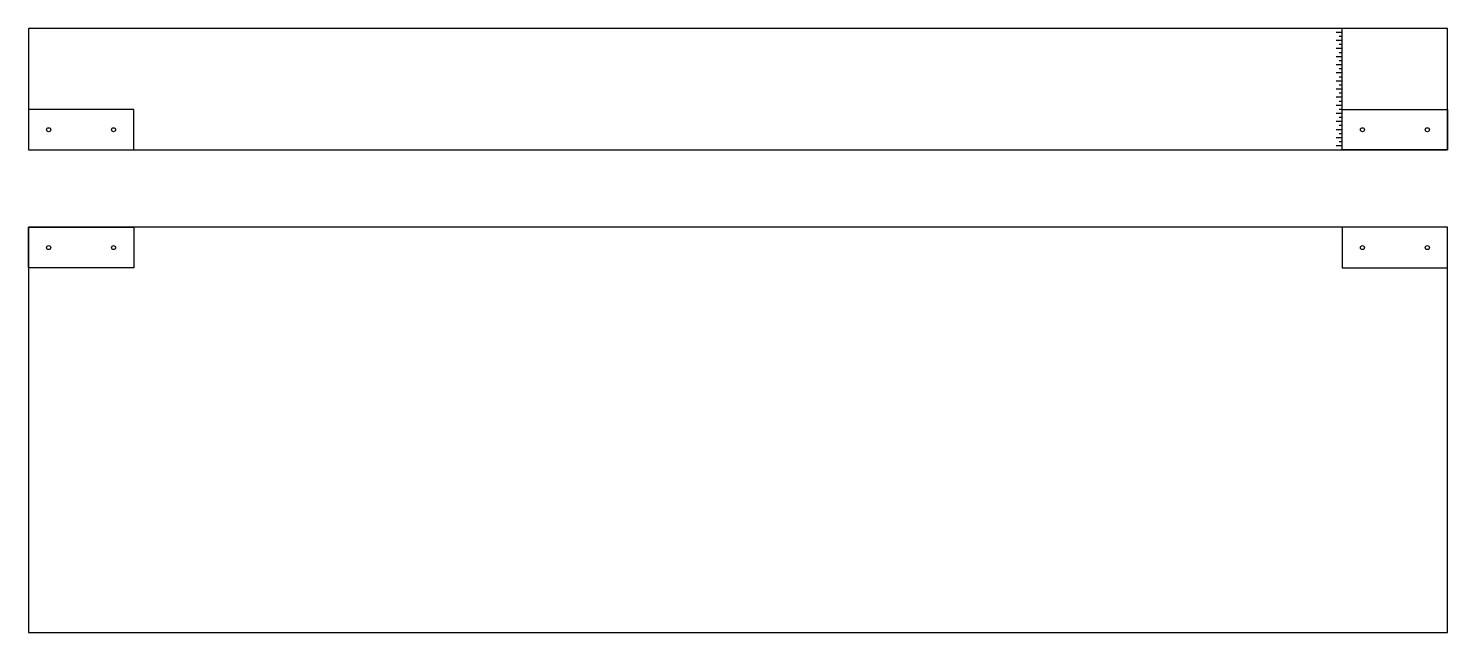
# Model space of a CAD drawing. Header units: centimetres. Extents: x 0 to 35, y 0 to 14.9.
import ezdxf

# ---------------------------------------------------------------- set-up
doc = ezdxf.new("R2010")
doc.units = ezdxf.units.CM
doc.layers.get('0').update_dxf_attribs({"linetype": 'CONTINUOUS'})

msp = doc.modelspace()

# ---------------------------------------------------------------- linework, layer by layer
for p, q in [((35, 14.908), (0, 14.908)), ((0, 14.908), (0, 11.908)), ((32.4, 14.808), (32.25, 14.808)), ((32.4, 14.908), (32.324, 14.908)), ((32.4, 14.708), (32.324, 14.708)), ((32.4, 12.908), (32.4, 14.908)), ((35, 11.908), (35, 14.908)), ((32.4, 14.608), (32.25, 14.608)), ((32.4, 14.408), (32.25, 14.408)), ((32.4, 14.508), (32.324, 14.508)), ((32.4, 14.208), (32.25, 14.208)), ((32.4, 14.008), (32.25, 14.008)), ((32.4, 14.308), (32.324, 14.308)), ((32.4, 14.108), (32.324, 14.108)), ((32.4, 13.808), (32.25, 13.808)), ((32.4, 13.908), (32.324, 13.908)), ((32.4, 13.708), (32.324, 13.708)), ((32.4, 13.608), (32.25, 13.608)), ((32.4, 13.408), (32.25, 13.408)), ((32.4, 13.508), (32.324, 13.508)), ((32.4, 13.308), (32.324, 13.308)), ((32.4, 13.208), (32.25, 13.208)), ((32.4, 13.008), (32.25, 13.008)), ((32.4, 13.108), (32.324, 13.108)), ((2.6, 12.908), (0, 12.908)), ((0, 12.908), (0, 11.908)), ((2.6, 11.908), (2.6, 12.908)), ((32.4, 12.808), (32.25, 12.808)), ((32.4, 12.608), (32.25, 12.608)), ((32.4, 12.908), (32.324, 12.908)), ((32.4, 12.708), (32.324, 12.708)), ((32.4, 11.908), (32.4, 12.908)), ((32.4, 12.908), (35, 12.908)), ((35, 12.908), (35, 11.908)), ((32.4, 12.408), (32.25, 12.408)), ((32.4, 12.508), (32.324, 12.508)), ((32.4, 12.308), (32.324, 12.308)), ((0, 11.908), (35, 11.908)), ((0, 11.908), (2.6, 11.908)), ((32.4, 12.208), (32.25, 12.208)), ((32.4, 12.008), (32.25, 12.008)), ((32.4, 12.108), (32.324, 12.108)), ((35, 11.908), (32.4, 11.908)), ((35, 10), (0, 10)), ((0, 10), (0, 0)), ((0, 10), (2.6, 10)), ((0, 9), (0, 10)), ((2.6, 10), (2.6, 9)), ((35, 10), (32.4, 10)), ((32.4, 10), (32.4, 9)), ((35, 0), (35, 10)), ((35, 9), (35, 10)), ((2.6, 9), (0, 9)), ((32.4, 9), (35, 9)), ((0, 0), (35, 0))]:
    msp.add_line(p, q)
for centre in [(0.5, 12.408), (2.1, 12.408), (32.9, 12.408), (34.5, 12.408), (0.5, 9.5), (2.1, 9.5), (32.9, 9.5), (34.5, 9.5)]:
    msp.add_circle(centre, 0.05)

doc.saveas('drawing.dxf')
